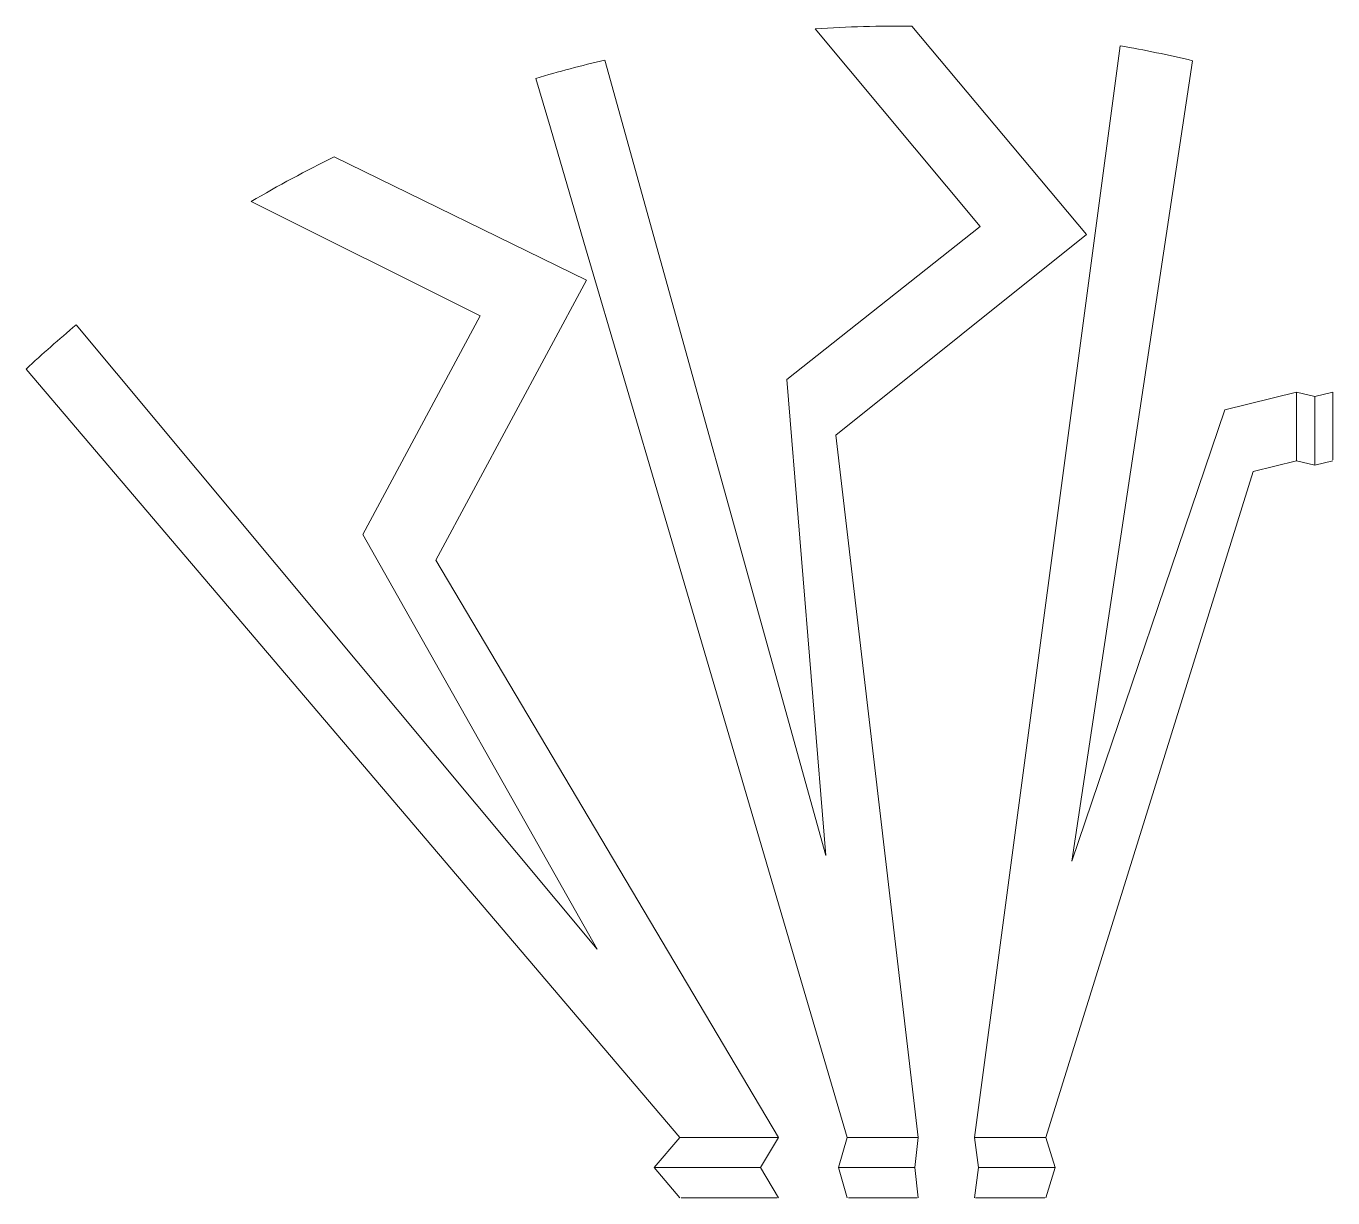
# Model space of a CAD drawing. Header units: millimetres. Extents: x 9207 to 10073, y -1028 to -252.
import ezdxf

# ---------------------------------------------------------------- set-up
doc = ezdxf.new("R2010")
doc.units = ezdxf.units.MM
doc.layers.add('4', color=6, linetype='Continuous', lineweight=0, true_color=0xff00ff)

msp = doc.modelspace()

# ---------------------------------------------------------------- linework, layer by layer
at = {"layer": '4', "lineweight": 13}
for p, q in [((9730.05, -253.55), (9839.18, -384.47)), ((9909.63, -389.67), (9794.09, -251.86)), ((9932, -264.77), (9835.48, -987.57)), ((9737.12, -800.8), (9590.69, -274.26)), ((9899.97, -804.71), (9979.96, -274.69)), ((9544.96, -286.37), (9554.59, -319.11)), ((9554.59, -319.11), (9576.87, -394.85)), ((9578.44, -420.01), (9411.34, -338.42)), ((9356.35, -367.97), (9508.18, -443.59)), ((9839.18, -384.47), (9711.1, -485.78)), ((9576.87, -394.85), (9604.41, -488.46)), ((9743.63, -522.66), (9909.63, -389.67)), ((9478.66, -605.33), (9578.44, -420.01)), ((9585.56, -862.93), (9240.46, -449.63)), ((9508.18, -443.59), (9430.47, -588.47)), ((9207.4, -478.84), (9640.27, -987.57)), ((9604.41, -488.46), (9628.44, -570.12)), ((9711.1, -485.78), (9737.12, -800.8)), ((10048.84, -494.06), (10001.21, -505.94)), ((10048.84, -539.62), (10048.84, -494.06)), ((10048.84, -494.06), (10060.84, -497.05)), ((10072.84, -494.06), (10060.84, -497.05)), ((10060.84, -497.05), (10060.84, -542.55)), ((10072.84, -494.06), (10072.84, -538.85)), ((10001.21, -505.94), (9899.97, -804.71)), ((9798.26, -987.57), (9743.63, -522.66)), ((10020.09, -546.63), (10048.84, -539.62)), ((10060.84, -542.55), (10048.84, -539.62)), ((10060.84, -542.55), (10072.84, -539.62)), ((9882.76, -987.57), (10020.09, -546.63)), ((9628.44, -570.12), (9751.25, -987.57)), ((9430.47, -588.47), (9585.56, -862.93)), ((9705.63, -987.57), (9478.66, -605.33)), ((9623.25, -1007.57), (9640.27, -987.57)), ((9640.27, -987.57), (9705.63, -987.57)), ((9705.63, -987.57), (9693.75, -1007.57)), ((9745.37, -1007.57), (9751.25, -987.57)), ((9751.25, -987.57), (9798.26, -987.57)), ((9798.26, -987.57), (9795.91, -1007.57)), ((9835.48, -987.57), (9882.76, -987.57)), ((9838.15, -1007.57), (9835.48, -987.57)), ((9882.76, -987.57), (9888.99, -1007.57)), ((9623.25, -1007.57), (9693.75, -1007.57)), ((9623.25, -1007.57), (9640.27, -1027.57)), ((9705.63, -1027.57), (9693.75, -1007.57)), ((9745.37, -1007.57), (9795.91, -1007.57)), ((9745.37, -1007.57), (9751.25, -1027.57)), ((9798.26, -1027.57), (9795.91, -1007.57)), ((9838.15, -1007.57), (9835.48, -1027.57)), ((9838.15, -1007.57), (9888.99, -1007.57)), ((9882.76, -1027.57), (9888.99, -1007.57)), ((9641.26, -1027.57), (9704.76, -1027.57)), ((9752.03, -1027.57), (9797.5, -1027.57)), ((9836.24, -1027.57), (9881.98, -1027.57))]:
    msp.add_line(p, q, dxfattribs=at)
for start, end in [(89.34485, 93.68079), (76.64773, 79.96168), (103.22546, 106.42679), (116.14148, 120.36661), (129.97123, 132.95638)]:
    msp.add_arc((9784.41, -1098.55), 846.75, start, end, dxfattribs=at)

doc.saveas('drawing.dxf')
